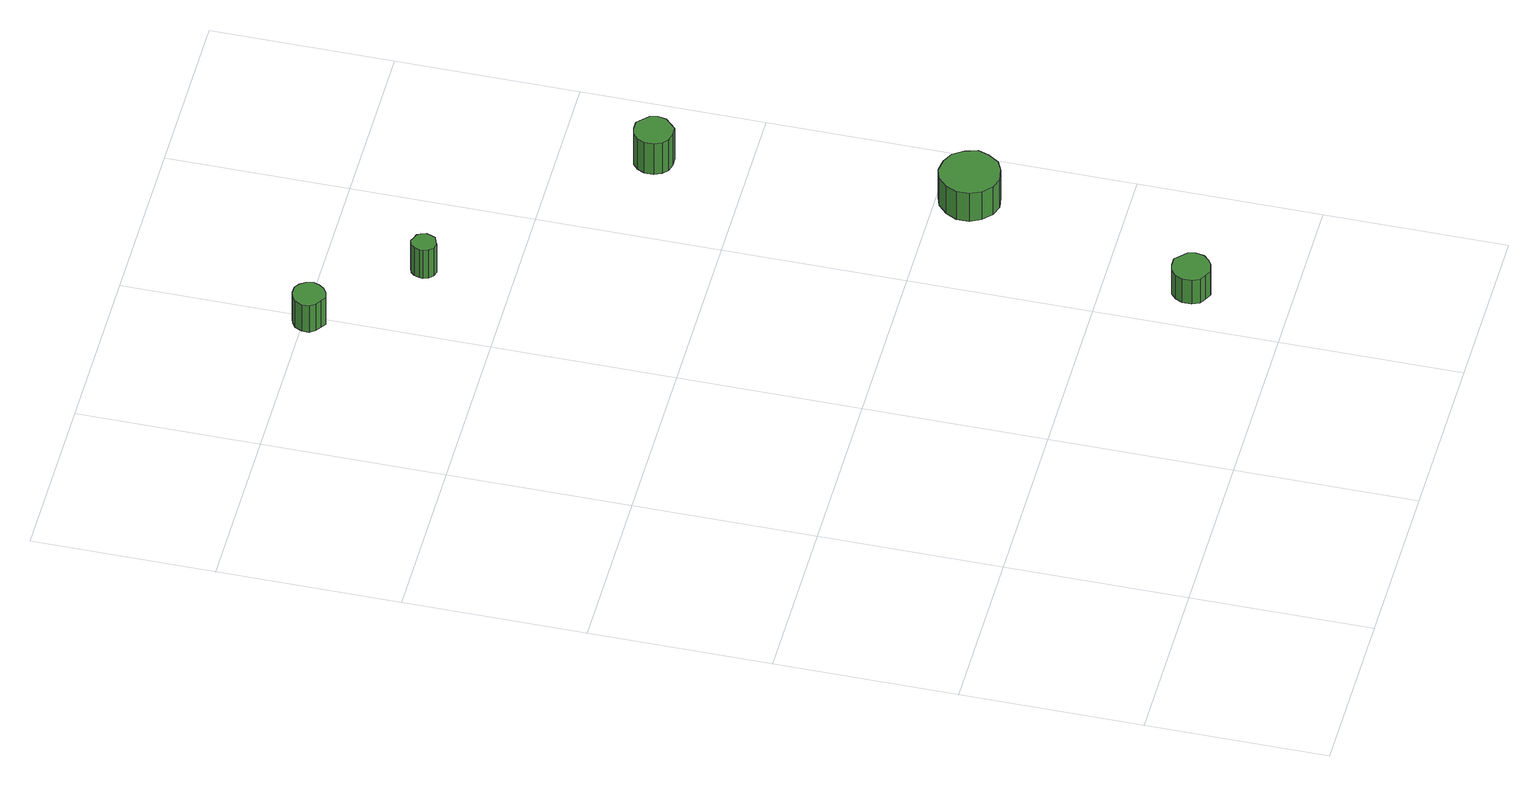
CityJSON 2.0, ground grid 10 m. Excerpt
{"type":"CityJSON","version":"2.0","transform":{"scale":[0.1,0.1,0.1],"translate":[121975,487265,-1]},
"CityObjects":{
"tree1":{"type":"SolitaryVegetationObject","attributes":{"function":"something"}},
"tree2":{"type":"SolitaryVegetationObject","attributes":{"function":"something"},"geometry":[{"type":"MultiSurface","lod":"1","boundaries":[[[0,1,2,3,4,5,6,7,8,9,10,11,12,13,14]],[[15,16,17,18,19,20,21,22,23,24,25,26,27,28,29]],[[0,29,28,1]],[[1,28,27,2]],[[2,27,26,3]],[[3,26,25,4]],[[4,25,24,5]],[[5,24,23,6]],[[6,23,22,7]],[[7,22,21,8]],[[8,21,20,9]],[[9,20,19,10]],[[10,19,18,11]],[[11,18,17,12]],[[12,17,16,13]],[[13,16,15,14]],[[14,15,29,0]]]}]},
"tree3":{"type":"SolitaryVegetationObject","attributes":{"function":"something"},"geometry":[{"type":"MultiSurface","lod":"1","boundaries":[[[30,31,32,33,34,35,36,37,38,39,40,41,42,43,44]],[[45,46,47,48,49,50,51,52,53,54,55,56,57,58,59]],[[30,59,58,31]],[[31,58,57,32]],[[32,57,56,33]],[[33,56,55,34]],[[34,55,54,35]],[[35,54,53,36]],[[36,53,52,37]],[[37,52,51,38]],[[38,51,50,39]],[[39,50,49,40]],[[40,49,48,41]],[[41,48,47,42]],[[42,47,46,43]],[[43,46,45,44]],[[44,45,59,30]]]}]},
"tree4":{"type":"SolitaryVegetationObject","attributes":{"function":"something"}},
"tree5":{"type":"SolitaryVegetationObject","attributes":{"function":"something"},"geometry":[{"type":"MultiSurface","lod":"1","boundaries":[[[60,61,62,63,64,65,66,67,68,69,70,71,72,73,74]],[[75,76,77,78,79,80,81,82,83,84,85,86,87,88,89]],[[60,89,88,61]],[[61,88,87,62]],[[62,87,86,63]],[[63,86,85,64]],[[64,85,84,65]],[[65,84,83,66]],[[66,83,82,67]],[[67,82,81,68]],[[68,81,80,69]],[[69,80,79,70]],[[70,79,78,71]],[[71,78,77,72]],[[72,77,76,73]],[[73,76,75,74]],[[74,75,89,60]]]}]},
"tree6":{"type":"SolitaryVegetationObject","attributes":{"function":"something"},"geometry":[{"type":"MultiSurface","lod":"1","boundaries":[[[90,91,92,93,94,95,96,97,98,99,100,101,102,103,104]],[[105,106,107,108,109,110,111,112,113,114,115,116,117,118,119]],[[90,119,118,91]],[[91,118,117,92]],[[92,117,116,93]],[[93,116,115,94]],[[94,115,114,95]],[[95,114,113,96]],[[96,113,112,97]],[[97,112,111,98]],[[98,111,110,99]],[[99,110,109,100]],[[100,109,108,101]],[[101,108,107,102]],[[102,107,106,103]],[[103,106,105,104]],[[104,105,119,90]]]}]},
"tree7":{"type":"SolitaryVegetationObject","attributes":{"function":"something"}},
"tree8":{"type":"SolitaryVegetationObject","attributes":{"function":"something"}},
"tree9":{"type":"SolitaryVegetationObject","attributes":{"function":"something"},"geometry":[{"type":"MultiSurface","lod":"1","boundaries":[[[120,121,122,123,124,125,126,127,128,129,130,131,132,133,134]],[[135,136,137,138,139,140,141,142,143,144,145,146,147,148,149]],[[120,149,148,121]],[[121,148,147,122]],[[122,147,146,123]],[[123,146,145,124]],[[124,145,144,125]],[[125,144,143,126]],[[126,143,142,127]],[[127,142,141,128]],[[128,141,140,129]],[[129,140,139,130]],[[130,139,138,131]],[[131,138,137,132]],[[132,137,136,133]],[[133,136,135,134]],[[134,135,149,120]]]}]},
"tree10":{"type":"SolitaryVegetationObject","attributes":{"function":"something"}},
"tree11":{"type":"SolitaryVegetationObject","attributes":{"function":"something"}}
},
"vertices":[
[239,54,23],[238,58,23],[235,61,23],[232,64,23],[227,64,23],[223,63,23],[220,60,23],[218,56,23],[218,51,23],[220,47,23],[223,45,23],[227,43,23],[232,44,23],[235,46,23],[238,49,23],[238,49,6],[235,46,6],[232,44,6],[227,43,6],[223,45,6],[220,47,6],[218,51,6],[218,56,6],[220,60,6],[223,63,6],[227,64,6],[232,64,6],[235,61,6],[238,58,6],[239,54,6],
[106,497,26],[105,501,26],[103,504,26],[100,506,26],[96,506,26],[93,505,26],[90,503,26],[88,499,26],[88,495,26],[90,492,26],[93,490,26],[96,488,26],[100,489,26],[103,491,26],[105,494,26],[105,494,7],[103,491,7],[100,489,7],[96,488,7],[93,490,7],[90,492,7],[88,495,7],[88,499,7],[90,503,7],[93,505,7],[96,506,7],[100,506,7],[103,504,7],[105,501,7],[106,497,7],
[156,448,26],[155,451,26],[154,453,26],[151,454,26],[149,455,26],[146,454,26],[144,452,26],[143,449,26],[143,447,26],[144,444,26],[146,442,26],[149,441,26],[151,442,26],[154,443,26],[155,445,26],[155,445,6],[154,443,6],[151,442,6],[149,441,6],[146,442,6],[144,444,6],[143,447,6],[143,449,6],[144,452,6],[146,454,6],[149,455,6],[151,454,6],[154,453,6],[155,451,6],[156,448,6],
[285,182,26],[283,189,26],[279,195,26],[273,198,26],[266,199,26],[260,197,26],[255,192,26],[252,186,26],[252,179,26],[255,173,26],[260,168,26],[266,166,26],[273,167,26],[279,170,26],[283,176,26],[283,176,6],[279,170,6],[273,167,6],[266,166,6],[260,168,6],[255,173,6],[252,179,6],[252,186,6],[255,192,6],[260,197,6],[266,199,6],[273,198,6],[279,195,6],[283,189,6],[285,182,6],
[269,351,28],[268,355,28],[265,358,28],[262,361,28],[257,361,28],[253,360,28],[250,357,28],[248,353,28],[248,348,28],[250,344,28],[253,341,28],[257,340,28],[262,340,28],[265,343,28],[268,346,28],[268,346,6],[265,343,6],[262,340,6],[257,340,6],[253,341,6],[250,344,6],[248,348,6],[248,353,6],[250,357,6],[253,360,6],[257,361,6],[262,361,6],[265,358,6],[268,355,6],[269,351,6]
]}
